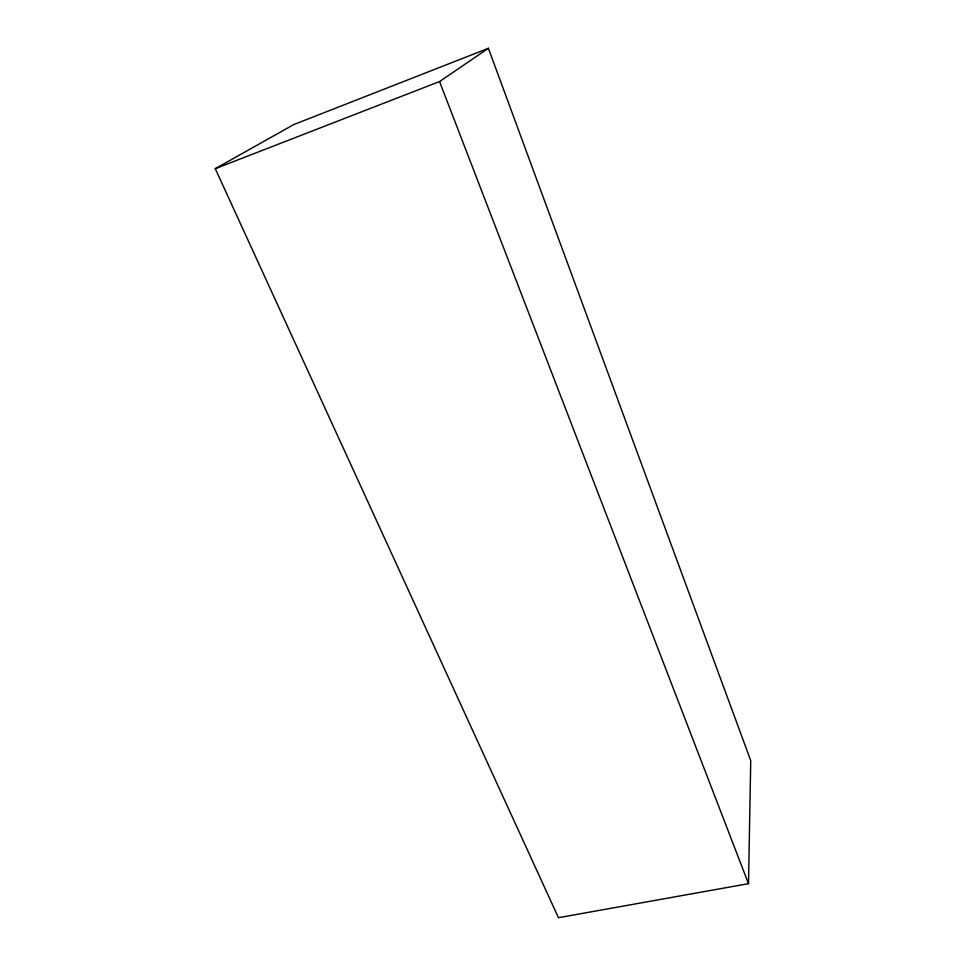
<?xml version="1.0" encoding="UTF-8"?>
<svg xmlns="http://www.w3.org/2000/svg" width="966" height="966" viewBox="0 0 966 966"><rect width="100%" height="100%" fill="white"/><g stroke="black" fill="none" stroke-linecap="round" stroke-linejoin="round"><path stroke-width="1.45" d="M748.505 883.673L750.739 760.64L488.398 48.3L293.676 124.614L215.261 168.688L558.457 917.7L748.505 883.673L439.554 81.555L488.398 48.3M215.261 168.688L439.554 81.555"/></g></svg>
